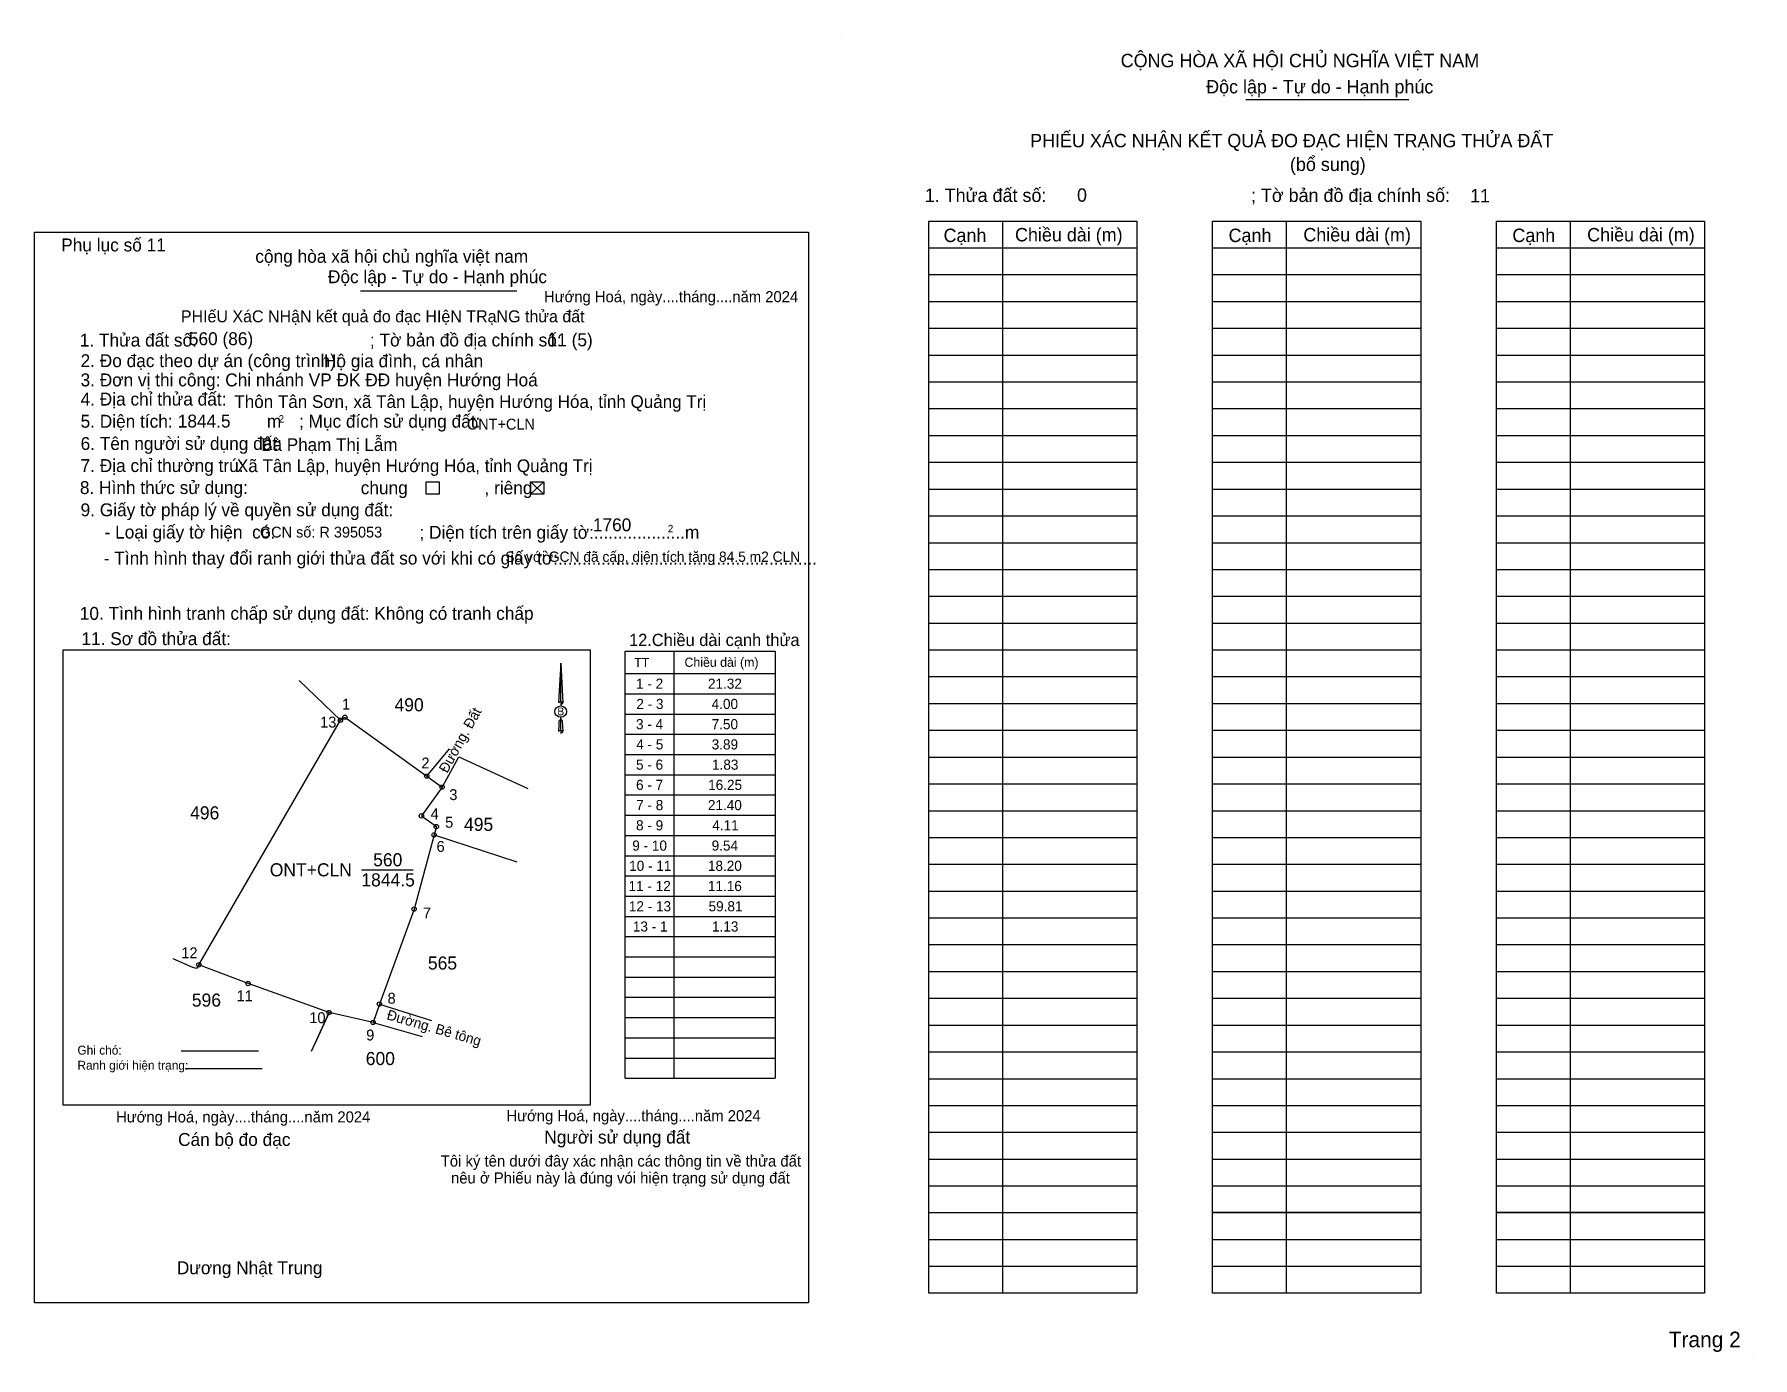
# Model space of a CAD drawing. Extents: x 547739 to 548103, y 1837225 to 1837505.
import ezdxf

# ---------------------------------------------------------------- set-up
doc = ezdxf.new("R2010")
doc.units = 0
for name, color, linetype in [('Level 1', 7, 'Continuous'), ('Level 10', 7, 'Continuous'), ('Level 11', 7, 'Continuous'), ('Level 13', 7, 'Continuous'), ('Level 23', 7, 'Continuous'), ('Level 27', 7, 'Continuous'), ('Level 3', 7, 'Continuous'), ('Level 36', 7, 'Continuous'), ('Level 40', 7, 'Continuous'), ('Level 52', 7, 'Continuous'), ('Level 53', 7, 'Continuous'), ('Level 6', 7, 'Continuous'), ('Level 9', 7, 'Continuous')]:
    doc.layers.add(name, color=color, linetype=linetype)

msp = doc.modelspace()

# ---------------------------------------------------------------- linework, layer by layer
at = {"layer": 'Level 1'}
for p, q in [((547910.29, 1837505.21), (547910.29, 1837505.21)), ((547995.86, 1837491.41), (548030.38, 1837491.41)), ((547944.34, 1837465.69), (547944.34, 1837238.77)), ((548004.42, 1837465.69), (548004.42, 1837238.77)), ((548064.49, 1837465.69), (548064.49, 1837238.77)), ((547928.74, 1837460.02), (547972.8, 1837460.02)), ((547988.82, 1837460.02), (548032.88, 1837460.02)), ((548048.89, 1837460.02), (548092.95, 1837460.02)), ((547928.74, 1837454.35), (547972.8, 1837454.35)), ((547988.82, 1837454.35), (548032.88, 1837454.35)), ((548048.89, 1837454.35), (548092.95, 1837454.35)), ((547928.74, 1837448.67), (547972.8, 1837448.67)), ((547988.82, 1837448.67), (548032.88, 1837448.67)), ((548048.89, 1837448.67), (548092.95, 1837448.67)), ((547928.74, 1837443), (547972.8, 1837443)), ((547988.82, 1837443), (548032.88, 1837443)), ((548048.89, 1837443), (548092.95, 1837443)), ((547928.74, 1837437.33), (547972.8, 1837437.33)), ((547988.82, 1837437.33), (548032.88, 1837437.33)), ((548048.89, 1837437.33), (548092.95, 1837437.33)), ((547928.74, 1837431.65), (547972.8, 1837431.65)), ((547988.82, 1837431.65), (548032.88, 1837431.65)), ((548048.89, 1837431.65), (548092.95, 1837431.65)), ((547928.74, 1837425.98), (547972.8, 1837425.98)), ((547988.82, 1837425.98), (548032.88, 1837425.98)), ((548048.89, 1837425.98), (548092.95, 1837425.98)), ((547928.74, 1837420.31), (547972.8, 1837420.31)), ((547988.82, 1837420.31), (548032.88, 1837420.31)), ((548048.89, 1837420.31), (548092.95, 1837420.31)), ((547928.74, 1837414.63), (547972.8, 1837414.63)), ((547988.82, 1837414.63), (548032.88, 1837414.63)), ((548048.89, 1837414.63), (548092.95, 1837414.63)), ((547928.74, 1837408.96), (547972.8, 1837408.96)), ((547988.82, 1837408.96), (548032.88, 1837408.96)), ((548048.89, 1837408.96), (548092.95, 1837408.96)), ((547928.74, 1837403.29), (547972.8, 1837403.29)), ((547988.82, 1837403.29), (548032.88, 1837403.29)), ((548048.89, 1837403.29), (548092.95, 1837403.29)), ((547928.74, 1837397.61), (547972.8, 1837397.61)), ((547988.82, 1837397.61), (548032.88, 1837397.61)), ((548048.89, 1837397.61), (548092.95, 1837397.61)), ((547928.74, 1837391.94), (547972.8, 1837391.94)), ((547988.82, 1837391.94), (548032.88, 1837391.94)), ((548048.89, 1837391.94), (548092.95, 1837391.94)), ((547928.74, 1837386.27), (547972.8, 1837386.27)), ((547988.82, 1837386.27), (548032.88, 1837386.27)), ((548048.89, 1837386.27), (548092.95, 1837386.27)), ((547928.74, 1837380.59), (547972.8, 1837380.59)), ((547988.82, 1837380.59), (548032.88, 1837380.59)), ((548048.89, 1837380.59), (548092.95, 1837380.59)), ((547874.79, 1837374.68), (547874.79, 1837284.24)), ((547928.74, 1837374.92), (547972.8, 1837374.92)), ((547988.82, 1837374.92), (548032.88, 1837374.92)), ((548048.89, 1837374.92), (548092.95, 1837374.92)), ((547864.51, 1837369.9), (547896.27, 1837369.9)), ((547928.74, 1837369.25), (547972.8, 1837369.25)), ((547988.82, 1837369.25), (548032.88, 1837369.25)), ((548048.89, 1837369.25), (548092.95, 1837369.25)), ((547864.51, 1837365.62), (547896.27, 1837365.62)), ((547928.74, 1837363.58), (547972.8, 1837363.58)), ((547988.82, 1837363.58), (548032.88, 1837363.58)), ((548048.89, 1837363.58), (548092.95, 1837363.58)), ((547864.51, 1837361.34), (547896.27, 1837361.34)), ((547864.51, 1837357.05), (547896.27, 1837357.05)), ((547928.74, 1837357.9), (547972.8, 1837357.9)), ((547988.82, 1837357.9), (548032.88, 1837357.9)), ((548048.89, 1837357.9), (548092.95, 1837357.9)), ((547864.51, 1837352.77), (547896.27, 1837352.77)), ((547928.74, 1837352.23), (547972.8, 1837352.23)), ((547988.82, 1837352.23), (548032.88, 1837352.23)), ((548048.89, 1837352.23), (548092.95, 1837352.23)), ((547864.51, 1837348.49), (547896.27, 1837348.49)), ((547928.74, 1837346.56), (547972.8, 1837346.56)), ((547988.82, 1837346.56), (548032.88, 1837346.56)), ((548048.89, 1837346.56), (548092.95, 1837346.56)), ((547864.51, 1837344.2), (547896.27, 1837344.2)), ((547928.74, 1837340.88), (547972.8, 1837340.88)), ((547988.82, 1837340.88), (548032.88, 1837340.88)), ((548048.89, 1837340.88), (548092.95, 1837340.88)), ((547864.51, 1837339.92), (547896.27, 1837339.92)), ((547864.51, 1837335.64), (547896.27, 1837335.64)), ((547928.74, 1837335.21), (547972.8, 1837335.21)), ((547988.82, 1837335.21), (548032.88, 1837335.21)), ((548048.89, 1837335.21), (548092.95, 1837335.21)), ((547864.51, 1837331.35), (547896.27, 1837331.35)), ((547864.51, 1837327.07), (547896.27, 1837327.07)), ((547928.74, 1837329.54), (547972.8, 1837329.54)), ((547988.82, 1837329.54), (548032.88, 1837329.54)), ((548048.89, 1837329.54), (548092.95, 1837329.54)), ((547864.51, 1837322.79), (547896.27, 1837322.79)), ((547928.74, 1837323.86), (547972.8, 1837323.86)), ((547988.82, 1837323.86), (548032.88, 1837323.86)), ((548048.89, 1837323.86), (548092.95, 1837323.86)), ((547864.51, 1837318.5), (547896.27, 1837318.5)), ((547928.74, 1837318.19), (547972.8, 1837318.19)), ((547988.82, 1837318.19), (548032.88, 1837318.19)), ((548048.89, 1837318.19), (548092.95, 1837318.19)), ((547864.51, 1837314.22), (547896.27, 1837314.22)), ((547928.74, 1837312.52), (547972.8, 1837312.52)), ((547988.82, 1837312.52), (548032.88, 1837312.52)), ((548048.89, 1837312.52), (548092.95, 1837312.52)), ((547864.51, 1837309.94), (547896.27, 1837309.94)), ((547864.51, 1837305.66), (547896.27, 1837305.66)), ((547928.74, 1837306.84), (547972.8, 1837306.84)), ((547988.82, 1837306.84), (548032.88, 1837306.84)), ((548048.89, 1837306.84), (548092.95, 1837306.84)), ((547864.51, 1837301.37), (547896.27, 1837301.37)), ((547928.74, 1837301.17), (547972.8, 1837301.17)), ((547988.82, 1837301.17), (548032.88, 1837301.17)), ((548048.89, 1837301.17), (548092.95, 1837301.17)), ((547864.51, 1837297.09), (547896.27, 1837297.09)), ((547928.74, 1837295.5), (547972.8, 1837295.5)), ((547988.82, 1837295.5), (548032.88, 1837295.5)), ((548048.89, 1837295.5), (548092.95, 1837295.5)), ((547864.51, 1837292.81), (547896.27, 1837292.81)), ((547928.74, 1837289.82), (547972.8, 1837289.82)), ((547988.82, 1837289.82), (548032.88, 1837289.82)), ((548048.89, 1837289.82), (548092.95, 1837289.82)), ((547864.51, 1837288.52), (547896.27, 1837288.52)), ((547864.51, 1837284.24), (547896.27, 1837284.24)), ((547928.74, 1837284.15), (547972.8, 1837284.15)), ((547988.82, 1837284.15), (548032.88, 1837284.15)), ((548048.89, 1837284.15), (548092.95, 1837284.15)), ((547928.74, 1837278.48), (547972.8, 1837278.48)), ((547988.82, 1837278.48), (548032.88, 1837278.48)), ((548048.89, 1837278.48), (548092.95, 1837278.48)), ((547928.74, 1837272.81), (547972.8, 1837272.81)), ((547988.82, 1837272.81), (548032.88, 1837272.81)), ((548048.89, 1837272.81), (548092.95, 1837272.81)), ((547928.74, 1837267.13), (547972.8, 1837267.13)), ((547988.82, 1837267.13), (548032.88, 1837267.13)), ((548048.89, 1837267.13), (548092.95, 1837267.13)), ((547928.74, 1837261.46), (547972.8, 1837261.46)), ((547988.82, 1837261.46), (548032.88, 1837261.46)), ((548048.89, 1837261.46), (548092.95, 1837261.46)), ((547928.74, 1837255.79), (547972.8, 1837255.79)), ((547988.82, 1837255.79), (548032.88, 1837255.79)), ((548048.89, 1837255.79), (548092.95, 1837255.79)), ((547928.74, 1837250.11), (547972.8, 1837250.11)), ((547988.82, 1837250.11), (548032.88, 1837250.11)), ((548048.89, 1837250.11), (548092.95, 1837250.11)), ((547928.74, 1837244.44), (547972.8, 1837244.44)), ((547928.74, 1837244.44), (547972.8, 1837244.44)), ((547988.82, 1837244.44), (548032.88, 1837244.44)), ((547988.82, 1837244.44), (548032.88, 1837244.44)), ((548048.89, 1837244.44), (548092.95, 1837244.44)), ((548048.89, 1837244.44), (548092.95, 1837244.44)), ((548103.12, 1837225.1), (548103.12, 1837225.1))]:
    msp.add_line(p, q, dxfattribs=at)
for points in [[(547928.74, 1837465.69), (547972.8, 1837465.69), (547972.8, 1837238.77), (547928.74, 1837238.77)], [(547988.82, 1837465.69), (548032.88, 1837465.69), (548032.88, 1837255.79), (547988.82, 1837255.79)], [(547988.82, 1837465.69), (548032.88, 1837465.69), (548032.88, 1837238.77), (547988.82, 1837238.77)], [(548048.89, 1837465.69), (548092.95, 1837465.69), (548092.95, 1837255.79), (548048.89, 1837255.79)], [(548048.89, 1837465.69), (548092.95, 1837465.69), (548092.95, 1837238.77), (548048.89, 1837238.77)]]:
    msp.add_lwpolyline(points, close=True, dxfattribs=at)
msp.add_lwpolyline([(547864.51, 1837284.24), (547864.51, 1837374.68), (547896.27, 1837374.68), (547896.27, 1837284.24)], dxfattribs=at)
at = {"layer": 'Level 10'}
for p, q in [((547844.5, 1837410.49), (547847.31, 1837407.87)), ((547847.31, 1837410.49), (547844.5, 1837407.87)), ((547825.89, 1837346.09), (547829.32, 1837352.25)), ((547773, 1837307.69), (547768.84, 1837309.54)), ((547774.28, 1837308.26), (547773.81, 1837307.45)), ((547773.81, 1837307.45), (547773, 1837307.69)), ((547798.14, 1837289.97), (547801.84, 1837298.13))]:
    msp.add_line(p, q, dxfattribs=at)
msp.add_lwpolyline([(547801.84, 1837298.13), (547784.71, 1837304.28), (547774.28, 1837308.26), (547804.25, 1837360.02), (547805.19, 1837360.65), (547822.51, 1837348.21), (547825.75, 1837345.88), (547821.39, 1837339.79), (547824.54, 1837337.5), (547824.06, 1837335.74), (547819.83, 1837320.05), (547812.48, 1837299.95), (547811.16, 1837296.06)], close=True, dxfattribs=at)
at = {"layer": 'Level 11'}
for centre in [(547804.25, 1837360.02), (547805.19, 1837360.65), (547822.51, 1837348.21), (547825.75, 1837345.88), (547821.39, 1837339.79), (547824.54, 1837337.5), (547824.06, 1837335.74), (547819.83, 1837320.05), (547774.28, 1837308.26), (547784.71, 1837304.28), (547801.84, 1837298.13), (547801.84, 1837298.13), (547812.48, 1837299.95), (547811.16, 1837296.06)]:
    msp.add_circle(centre, 0.461, dxfattribs=at)
at = {"layer": 'Level 13'}
for p, q in [((547770.56, 1837290.02), (547786.87, 1837290.02)), ((547771.38, 1837286.29), (547787.69, 1837286.29))]:
    msp.add_line(p, q, dxfattribs=at)
msp.add_lwpolyline([(547739.47, 1837463.32), (547903.33, 1837463.32), (547903.33, 1837236.68), (547739.47, 1837236.68)], close=True, dxfattribs=at)
at = {"layer": 'Level 23'}
msp.add_line((547829.32, 1837352.25), (547843.94, 1837345.55), dxfattribs=at)
at = {"layer": 'Level 27'}
for p, q in [((547804.25, 1837360.02), (547795.49, 1837368.46)), ((547822.51, 1837348.21), (547827.32, 1837353.94)), ((547825.75, 1837345.88), (547825.89, 1837346.09)), ((547824.06, 1837335.74), (547841.61, 1837330.03)), ((547801.84, 1837298.13), (547798.83, 1837291.51)), ((547812.48, 1837299.95), (547823.51, 1837296.48)), ((547811.16, 1837296.06), (547821.55, 1837293.06))]:
    msp.add_line(p, q, dxfattribs=at)
at = {"layer": 'Level 3'}
for p, q in [((547910.29, 1837505.21), (547910.29, 1837505.21)), ((548103.13, 1837225.1), (548103.13, 1837225.1))]:
    msp.add_line(p, q, dxfattribs=at)
at = {"layer": 'Level 40'}
for p, q in [((547850.86, 1837372.12), (547850.48, 1837365.02)), ((547850.86, 1837372.12), (547851.29, 1837363.7)), ((547850.86, 1837372.12), (547851.29, 1837363.7)), ((547850.86, 1837363.99), (547850.86, 1837372.12)), ((547850.86, 1837372.12), (547851.29, 1837363.7)), ((547850.48, 1837365.02), (547850.39, 1837363.7)), ((547850.86, 1837363.99), (547850.86, 1837363.68)), ((547850.86, 1837363.68), (547850.86, 1837363.43)), ((547850.86, 1837363.43), (547850.86, 1837363.11)), ((547850.86, 1837363.43), (547850.86, 1837363.11)), ((547850.86, 1837363.43), (547850.86, 1837363.11)), ((547851.29, 1837363.7), (547851.29, 1837363.7)), ((547850.48, 1837358.95), (547850.39, 1837357.62)), ((547850.5, 1837359.8), (547850.48, 1837358.95)), ((547850.86, 1837360.28), (547850.5, 1837359.8)), ((547850.86, 1837360.28), (547850.86, 1837360.65)), ((547850.86, 1837360.28), (547850.86, 1837360.65)), ((547850.86, 1837360.28), (547850.86, 1837360.65)), ((547850.86, 1837360.28), (547851.2, 1837359.8)), ((547850.86, 1837360.28), (547851.2, 1837359.8)), ((547850.86, 1837360.28), (547851.2, 1837359.8)), ((547850.86, 1837357.9), (547850.86, 1837360.28)), ((547851.2, 1837359.8), (547851.29, 1837357.62)), ((547851.2, 1837359.8), (547851.29, 1837357.62)), ((547851.2, 1837359.8), (547851.29, 1837357.62)), ((547850.86, 1837357.9), (547850.86, 1837357.57)), ((547850.86, 1837357.57), (547850.86, 1837357.33)), ((547851.29, 1837357.62), (547851.29, 1837357.62))]:
    msp.add_line(p, q, dxfattribs=at)
msp.add_ellipse((547850.87, 1837361.85), major_axis=(1.25, 0), ratio=0.952727, dxfattribs=at)
for centre, start_param, end_param in [((547850.87, 1837363.69), 1.570796, 3.074452), ((547850.87, 1837363.69), 0.067141, 1.570796), ((547850.87, 1837363.69), 4.712389, 6.283185), ((547850.87, 1837357.6), 2.491069, 3.074278), ((547850.87, 1837357.6), 1.570796, 2.491069), ((547850.87, 1837357.6), 0.067141, 1.570796), ((547850.87, 1837357.6), 4.712389, 6.283185)]:
    msp.add_ellipse(centre, major_axis=(0.46, 0), ratio=0.614131, start_param=start_param, end_param=end_param, dxfattribs=at)
at = {"layer": 'Level 53'}
for p, q in [((547739.46, 1837463.32), (547739.46, 1837463.32)), ((547808.48, 1837450.92), (547841.61, 1837450.92)), ((547745.59, 1837374.92), (547857.08, 1837374.92)), ((547745.59, 1837278.51), (547745.59, 1837374.92)), ((547857.08, 1837374.92), (547857.08, 1837278.51)), ((547857.08, 1837278.51), (547745.59, 1837278.51)), ((547903.32, 1837236.69), (547903.32, 1837236.69))]:
    msp.add_line(p, q, dxfattribs=at)
for points in [[(547822.36, 1837410.49), (547825.17, 1837410.49), (547825.17, 1837407.87), (547822.36, 1837407.87)], [(547844.5, 1837410.49), (547847.31, 1837410.49), (547847.31, 1837407.87), (547844.5, 1837407.87)]]:
    msp.add_lwpolyline(points, close=True, dxfattribs=at)
at = {"layer": 'Level 9'}
msp.add_line((547808.67, 1837328.36), (547819.65, 1837328.36), dxfattribs=at)

# ---------------------------------------------------------------- texts
at = {"layer": 'Level 1'}
for s, height, p in [('CỘNG HÒA XÃ HỘI CHỦ NGHĨA VIỆT NAM', 2.8366, (547969.38, 1837498.26)), ('Độc lập - Tự do - Hạnh phúc', 2.8366, (547987.47, 1837492.72)), ('PHIẾU XÁC NHẬN KẾT QUẢ ĐO ĐẠC HIỆN TRẠNG THỬA ĐẤT', 2.8366, (547950.21, 1837481.31)), ('(bổ sung)', 2.837, (548005.21, 1837476.29)), ('1. Thửa đất số:', 2.8366, (547927.92, 1837469.73)), ('; Tờ bản đồ địa chính số:', 2.8366, (547996.96, 1837469.73)), ('Chiều dài (m)', 2.8366, (547947.02, 1837461.39)), ('Chiều dài (m)', 2.8366, (548008.04, 1837461.39)), ('Chiều dài (m)', 2.8366, (548068.11, 1837461.39)), ('Cạnh', 2.837, (547931.89, 1837461.25)), ('Cạnh', 2.837, (547992.21, 1837461.25)), ('Cạnh', 2.837, (548052.28, 1837461.25)), ('Chiều dài (m)', 1.9504, (547877.07, 1837371.33)), ('TT', 1.95, (547866.44, 1837371.26)), ('Trang 2', 3.309, (548085.37, 1837227.29))]:
    msp.add_text(s, height=height, dxfattribs=at).set_placement(p)
at = {"layer": 'Level 10'}
for s, rotation, p in [('Đường. Đất', 60.9277, (547826.83, 1837348.69)), ('Đường. Bê tông', 343.8766, (547813.89, 1837296.75))]:
    msp.add_text(s, height=2.15, rotation=rotation, dxfattribs=at).set_placement(p)
at = {"layer": 'Level 13'}
for s, p in [('ONT+CLN', (547789.29, 1837326.98)), ('560', (547811.17, 1837329.1)), ('1844.5', (547808.67, 1837324.85))]:
    msp.add_text(s, height=2.768, dxfattribs=at).set_placement(p)
at = {"layer": 'Level 36'}
for s, p in [('490', (547815.69, 1837361.91)), ('496', (547772.43, 1837339.04)), ('495', (547830.4, 1837336.6)), ('565', (547822.75, 1837307.25)), ('596', (547772.79, 1837299.4)), ('600', (547809.6, 1837287.03))]:
    msp.add_text(s, height=2.768, dxfattribs=at).set_placement(p)
at = {"layer": 'Level 40'}
msp.add_text('B', height=1.64, dxfattribs=at).set_placement((547850.15, 1837361.08))
at = {"layer": 'Level 52'}
for s, p in [('1 - 2', (547866.81, 1837366.69)), ('21.32', (547882.03, 1837366.69)), ('2 - 3', (547866.87, 1837362.4)), ('4.00', (547882.81, 1837362.4)), ('3 - 4', (547866.8, 1837358.12)), ('7.50', (547882.81, 1837358.12)), ('4 - 5', (547866.85, 1837353.84)), ('3.89', (547882.82, 1837353.84)), ('5 - 6', (547866.8, 1837349.55)), ('1.83', (547882.89, 1837349.55)), ('6 - 7', (547866.81, 1837345.27)), ('16.25', (547882.07, 1837345.27)), ('7 - 8', (547866.83, 1837340.99)), ('21.40', (547882.02, 1837340.99)), ('8 - 9', (547866.81, 1837336.71)), ('4.11', (547882.95, 1837336.71)), ('9 - 10', (547866.01, 1837332.42)), ('9.54', (547882.81, 1837332.42)), ('10 - 11', (547865.35, 1837328.14)), ('18.20', (547882.02, 1837328.14)), ('11 - 12', (547865.22, 1837323.86)), ('11.16', (547882.02, 1837323.86)), ('12 - 13', (547865.29, 1837319.57)), ('59.81', (547882.16, 1837319.57)), ('13 - 1', (547866.14, 1837315.29)), ('1.13', (547882.89, 1837315.29))]:
    msp.add_text(s, height=2.145, dxfattribs=at).set_placement(p)
at = {"layer": 'Level 53'}
for s, height, p in [('Phụ lục số 11', 2.732, (547745.15, 1837459.27)), ('cộng hòa xã hội chủ nghĩa việt nam', 2.735, (547786.23, 1837456.86)), ('Độc lập - Tự do - Hạnh phúc', 2.735, (547801.6, 1837452.54)), ('Hướng Hoá, ngày....tháng....năm 2024', 2.3436, (547847.32, 1837448.52)), ('PHIếU XáC NHậN kết quả đo đạc HIệN TRạNG thửa đất', 2.5321, (547770.47, 1837444.26)), ('1. Thửa đất số:', 2.732, (547749.08, 1837439.13)), ('; Tờ bản đồ địa chính số:', 2.732, (547810.48, 1837439.15)), ('2. Đo đạc theo dự án (công trình):', 2.7311, (547749.25, 1837434.77)), ('Hộ gia đình, cá nhân', 2.7311, (547800.75, 1837434.73)), ('3. Đơn vị thi công: Chi nhánh VP ĐK ĐĐ huyện Hướng Hoá', 2.7311, (547749.25, 1837430.7)), ('4. Địa chỉ thửa đất:', 2.7311, (547749.25, 1837426.64)), ('5. Diện tích:', 2.7311, (547749.25, 1837421.95)), ('2', 1.56, (547791.16, 1837423.04)), ('; Mục đích sử dụng đất:', 2.732, (547795.47, 1837421.95)), ('m', 2.73, (547788.68, 1837421.95)), ('6. Tên người sử dụng đất:', 2.7311, (547749.25, 1837417.24)), ('7. Địa chỉ thường trú:', 2.7311, (547749.25, 1837412.57)), ('8. Hình thức sử dụng:', 2.7311, (547749.1, 1837407.91)), ('chung                , riêng', 2.732, (547808.54, 1837407.87)), ('9. Giấy tờ pháp lý về quyền sử dụng đất:', 2.7311, (547749.25, 1837403.2)), ('1760', 2.731, (547857.68, 1837400.03)), ('     - Loại giấy tờ hiện  có:', 2.732, (547749.25, 1837398.49)), ('     ; Diện tích trên giấy tờ:...................m', 2.7311, (547815.9, 1837398.44)), ('2', 1.56, (547873.53, 1837399.82)), ('     - Tình hình thay đổi ranh giới thửa đất so với khi có giấy tờ:......................................................', 2.73199, (547749.08, 1837392.98)), ('10. Tình hình tranh chấp sử dụng đất: Không có tranh chấp', 2.7311, (547749.08, 1837381.28)), ('11. Sơ đồ thửa đất:', 2.7311, (547749.43, 1837375.93)), ('12.Chiều dài cạnh thửa', 2.5945, (547865.33, 1837375.73)), ('Ghi chó:', 1.88, (547748.58, 1837289.25)), ('Ranh giới hiện trạng:', 1.8804, (547748.58, 1837286.05)), ('Hướng Hoá, ngày....tháng....năm 2024', 2.3436, (547756.76, 1837274.89)), ('Hướng Hoá, ngày....tháng....năm 2024', 2.3436, (547839.38, 1837275.14)), ('Cán bộ đo đạc', 2.7351, (547769.88, 1837269.91)), ('Người sử dụng đất', 2.735, (547847.39, 1837270.42)), ('Tôi ký tên dưới đây xác nhận các thông tin về thửa đất ', 2.3538, (547825.47, 1837265.55)), ('nêu ở Phiếu này là đúng vói hiện trạng sử dụng đất', 2.3538, (547827.64, 1837261.96)), ('Dương Nhật Trung', 2.7311, (547769.62, 1837242.75))]:
    msp.add_text(s, height=height, dxfattribs=at).set_placement(p)
at = {"layer": 'Level 6'}
for s, height, p in [('0', 2.82, (547960.14, 1837469.79)), ('11', 2.823, (548043.34, 1837469.66))]:
    msp.add_text(s, height=height, rotation=359.8394, dxfattribs=at).set_placement(p)
for s, height, p in [('560 (86)', 2.731, (547772.17, 1837439.42)), ('11 (5)', 2.731, (547848.1, 1837439.18)), ('Thôn Tân Sơn, xã Tân Lập, huyện Hướng Hóa, tỉnh Quảng Trị', 2.694, (547781.8, 1837426.13)), ('1844.5', 2.731, (547769.82, 1837421.99)), ('ONT+CLN', 2.29, (547831.02, 1837421.56)), ('Bà Phạm Thị Lẫm', 2.694, (547787.49, 1837417.02)), ('Xã Tân Lập, huyện Hướng Hóa, tỉnh Quảng Trị', 2.694, (547782.34, 1837412.55)), ('GCN số: R 395053', 2.2899, (547787.2, 1837398.7)), ('So với GCN đã cấp, diện tích tăng 84.5 m2 CLN', 2.1821, (547839.14, 1837393.55))]:
    msp.add_text(s, height=height, dxfattribs=at).set_placement(p)
at = {"layer": 'Level 9'}
for s, height, p in [('1', 2.31, (547804.59, 1837362.26)), ('13', 2.307, (547799.95, 1837358.48)), ('2', 2.31, (547821.38, 1837349.81)), ('3', 2.31, (547827.29, 1837343.12)), ('4', 2.31, (547823.33, 1837339.08)), ('5', 2.31, (547826.41, 1837337.27)), ('6', 2.31, (547824.59, 1837332.15)), ('7', 2.31, (547821.69, 1837318.06)), ('12', 2.307, (547770.57, 1837309.63)), ('11', 2.307, (547782.26, 1837300.53)), ('8', 2.31, (547814.21, 1837300.02)), ('10', 2.307, (547797.65, 1837295.9)), ('9', 2.31, (547809.69, 1837292.23))]:
    msp.add_text(s, height=height, dxfattribs=at).set_placement(p)

doc.saveas('drawing.dxf')
